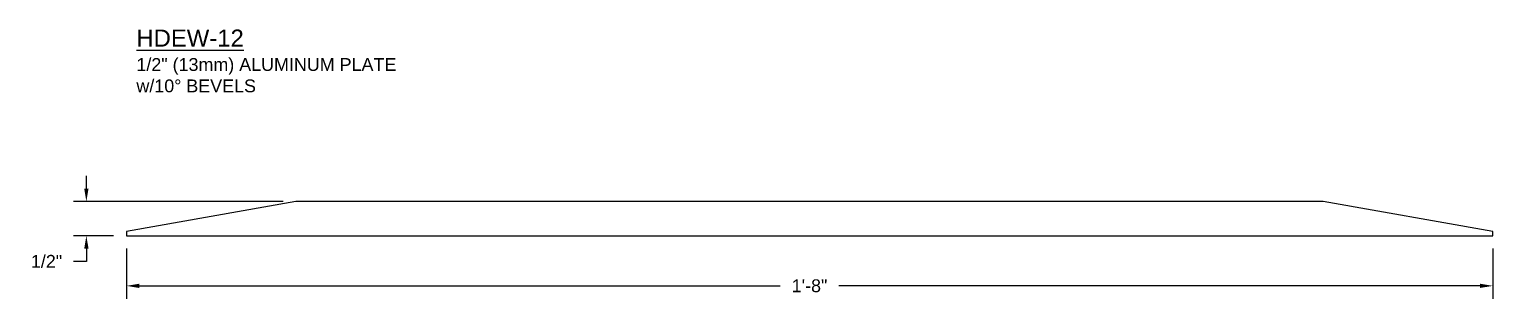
# Model space of a CAD drawing. Extents: x -5.8 to 49.4, y -1.9 to 6.6.
# Drawn here: x 28.01 to 49.43, y 0.81 to 4.75 of the extents above; entities that cross this region are included whole.
import ezdxf

# ---------------------------------------------------------------- set-up
doc = ezdxf.new("R2010")
doc.units = 0
doc.header["$MEASUREMENT"] = 0
doc.layers.get('DEFPOINTS').update_dxf_attribs({"linetype": 'CONTINUOUS'})
for name, color, linetype in [('DIMENSIONS', 3, 'CONTINUOUS'), ('METALS', 7, 'CONTINUOUS'), ('TEXT', 2, 'CONTINUOUS')]:
    doc.layers.add(name, color=color, linetype=linetype)
doc.styles.add('ARIAL', font='ARIAL.TTF')
doc.dimstyles.new('ARIAL', dxfattribs={"dimtxt": 0.1875, "dimasz": 0.1875, "dimexe": 0.1875, "dimexo": 0.1875, "dimgap": 0.1875, "dimtad": 0, "dimtih": 1, "dimtoh": 1, "dimdec": 4, "dimzin": 0, "dimtxsty": 'ARIAL', "dimcen": 0.1875, "dimazin": 3, "dimtfac": 1, "dimtdec": 4, "dimtofl": 0, "dimtmove": 0, "dimatfit": 3, "dimtolj": 1, "dimtzin": 0})

# ---------------------------------------------------------------- blocks, each defined once
blk = doc.blocks.new('*D16')
at = {"layer": 'DEFPOINTS', "color": 0}
for p in [(29.428, 1.732), (49.428, 1.732), (49.428, 1)]:
    blk.add_point(p, dxfattribs=at)
at = {"layer": 'DIMENSIONS', "color": 0}
for p, q in [((29.428, 1.545), (29.428, 0.812)), ((49.428, 1.545), (49.428, 0.812)), ((29.616, 1), (39, 1)), ((49.241, 1), (39.856, 1))]:
    blk.add_line(p, q, dxfattribs=at)
for points in [[(29.616, 1.031), (29.616, 0.969), (29.428, 1)], [(49.241, 1.031), (49.241, 0.969), (49.428, 1)]]:
    blk.add_solid(points, dxfattribs=at)
at = {"layer": 'DIMENSIONS', "color": 0, "insert": (39.428, 1), "char_height": 0.1875, "attachment_point": 5, "style": 'ARIAL'}
blk.add_mtext('\\A1;1\'-8"', dxfattribs=at)
blk = doc.blocks.new('*D17')
at = {"layer": 'DEFPOINTS', "color": 0}
for p in [(31.909, 2.232), (28.842, 1.732), (29.428, 1.732)]:
    blk.add_point(p, dxfattribs=at)
at = {"layer": 'DIMENSIONS', "color": 0}
for p, q in [((28.842, 2.42), (28.842, 2.607)), ((31.722, 2.232), (28.655, 2.232)), ((29.241, 1.732), (28.655, 1.732)), ((28.842, 1.545), (28.842, 1.357)), ((28.842, 1.357), (28.655, 1.357))]:
    blk.add_line(p, q, dxfattribs=at)
for points in [[(28.811, 2.42), (28.874, 2.42), (28.842, 2.232)], [(28.811, 1.545), (28.874, 1.545), (28.842, 1.732)]]:
    blk.add_solid(points, dxfattribs=at)
at = {"layer": 'DIMENSIONS', "color": 0, "insert": (28.259, 1.357), "char_height": 0.1875, "attachment_point": 5, "style": 'ARIAL'}
blk.add_mtext('\\A1;1/2"', dxfattribs=at)

msp = doc.modelspace()

# ---------------------------------------------------------------- linework, layer by layer
at = {"layer": 'METALS'}
msp.add_lwpolyline([(49.42801, 1.73221), (49.42801, 1.79471), (46.94683, 2.23221), (31.9092, 2.23221), (29.42801, 1.79471), (29.42801, 1.73221)], close=True, dxfattribs=at)

# ---------------------------------------------------------------- texts
at = {"layer": 'TEXT', "insert": (29.57505, 4.74561), "char_height": 0.25, "width": 5.5, "attachment_point": 1, "style": 'ARIAL'}
msp.add_mtext('{\\LHDEW-12\\P\\H0.75x;\\l1/2" (13mm) ALUMINUM PLATE\\Pw/10%%D BEVELS}', dxfattribs=at)

# ---------------------------------------------------------------- dimensions: what is measured, and where the dimension line sits
at = {"layer": 'DIMENSIONS'}
dim = msp.add_linear_dim(base=(28.84248, 1.73221), p1=(31.9092, 2.23221), p2=(29.42801, 1.73221), angle=90, dimstyle='ARIAL', dxfattribs=at)
dim.commit()
dim.dimension.update_dxf_attribs({"geometry": '*D17', "text_midpoint": (28.25933, 1.35721)})
dim = msp.add_linear_dim(base=(49.42801, 0.99998), p1=(29.42801, 1.73221), p2=(49.42801, 1.73221), dimstyle='ARIAL', dxfattribs=at)
dim.commit()
dim.dimension.update_dxf_attribs({"geometry": '*D16', "text_midpoint": (39.42801, 0.99998)})

doc.saveas('drawing.dxf')
